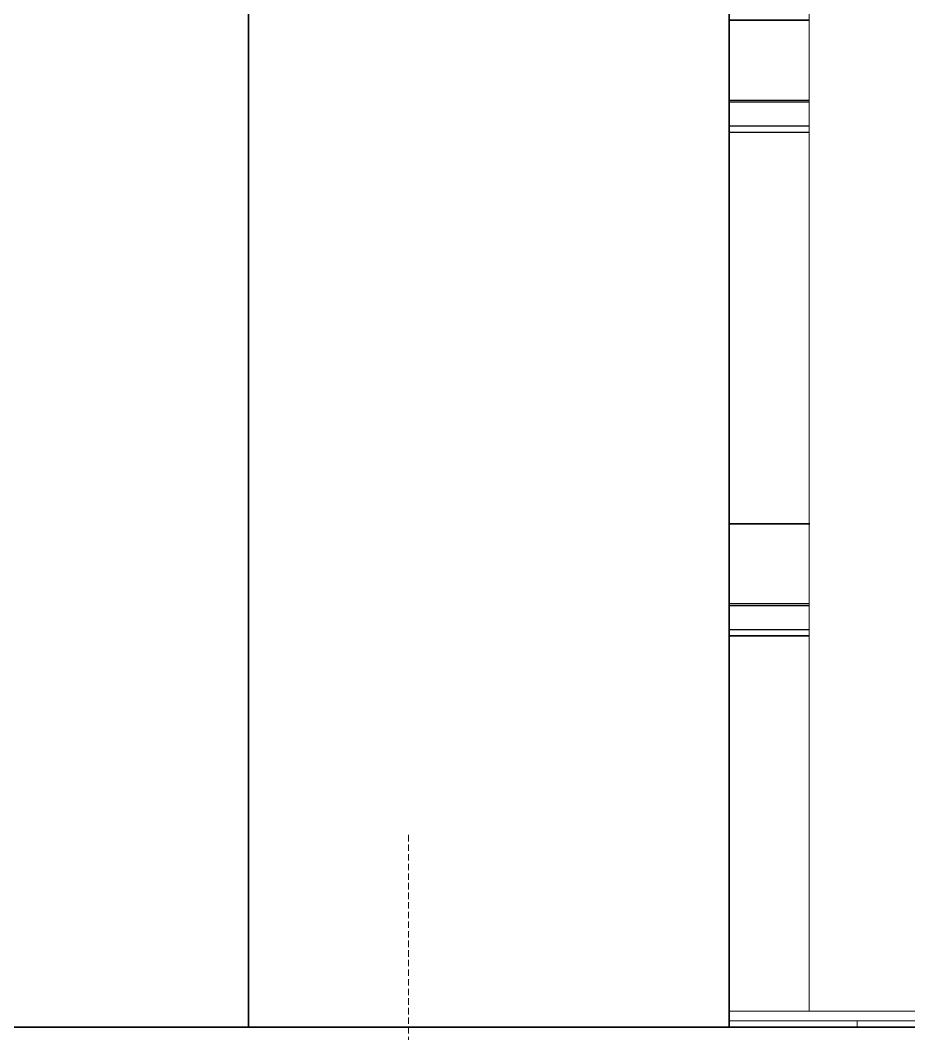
# Model space of a CAD drawing. Header units: millimetres. Extents: x -153298 to 620751, y -313239 to 250031.
# Drawn here: x 11748 to 12025.2, y -309616.8 to -309300.4 of the extents above; entities that cross this region are included whole.
import ezdxf

# ---------------------------------------------------------------- set-up
doc = ezdxf.new("R2010")
doc.units = ezdxf.units.MM
for name, pattern in [('Centre', [31.75, 6.35, -4.7625, 15.875, -4.7625]), ('DPA_Hidden 50', [3, 2, -1]), ('DPA_Hidden 500', [1.4, 0.8, -0.6])]:
    doc.linetypes.add(name, pattern=pattern)
for name, color, linetype, lineweight in [('A-ANNO-SYMB', 7, 'Continuous', 9), ('A-DETL', 7, 'Continuous', 70), ('A-FLOR-E', 7, 'Continuous', 35), ('A-FLOR-FNSH', 7, 'Continuous', 70), ('A-FLOR-HRAL', 7, 'Continuous', 25), ('A-FLOR-LEVL', 7, 'Continuous', 35), ('A-FLOR-PATT', 7, 'Continuous', 70), ('A-GENM', 7, 'Continuous', 9), ('A-GENM-HDLN', 7, 'DPA_Hidden 500', 9), ('I-WALL-E', 7, 'Continuous', 35), ('P-SANR-FIXT', 7, 'Continuous', 35), ('S-STRS-E', 7, 'Continuous', 25), ('WALL-E', 7, 'Continuous', 35)]:
    doc.layers.add(name, color=color, linetype=linetype, lineweight=lineweight)

# ---------------------------------------------------------------- blocks, each defined once
blk = doc.blocks.new('PB-DRAIN-SCUPPER-GENC-300 - 300W X 200D-17300311-2140-01 ENTRANCE 1 ELEVATION 2')
at = {"layer": 'P-SANR-FIXT', "color": 7, "lineweight": 9}
for p, q in [((-15966.56, 101450), (-12801.53, 101450)), ((-12801.53, 101450), (-15966.56, 101450)), ((-15966.56, 101450), (-12801.53, 101450)), ((-15966.56, 101450), (-12801.53, 101450))]:
    blk.add_line(p, q, dxfattribs=at)
blk = doc.blocks.new('DPA_GM-Manhole Cover Type 2 - 900x900-10563838-2140-01 ENTRANCE 1 ELEVATION 2')
at = {"layer": 'A-GENM', "color": 7}
for p, q in [((-12662.02, 101452), (-12702.02, 101452)), ((-12702.02, 101452), (-12662.02, 101452)), ((-12662.02, 101452), (-12702.02, 101452)), ((-12702.02, 101452), (-12662.02, 101452)), ((-11942.02, 101452), (-12662.02, 101452)), ((-12662.02, 101452), (-11942.02, 101452)), ((-12662.02, 101452), (-12662.02, 101450)), ((-12662.02, 101452), (-12662.02, 101450)), ((-11942.02, 101452), (-12662.02, 101452)), ((-12662.02, 101452), (-11942.02, 101452)), ((-12662.02, 101450), (-12662.02, 101452)), ((-12662.02, 101450), (-12662.02, 101452)), ((-11847.02, 101450), (-12757.02, 101450)), ((-11847.02, 101450), (-12757.02, 101450)), ((-12752.02, 101450), (-11852.02, 101450)), ((-11852.02, 101450), (-12752.02, 101450)), ((-12662.02, 101450), (-12747.02, 101450)), ((-12747.02, 101450), (-12662.02, 101450)), ((-11862.02, 101450), (-12742.02, 101450)), ((-12742.02, 101450), (-11862.02, 101450)), ((-12662.02, 101450), (-12742.02, 101450)), ((-12742.02, 101450), (-12662.02, 101450)), ((-11942.02, 101450), (-12662.02, 101450)), ((-12662.02, 101450), (-11942.02, 101450)), ((-11942.02, 101450), (-12662.02, 101450)), ((-12662.02, 101450), (-11942.02, 101450))]:
    blk.add_line(p, q, dxfattribs=at)
at = {"layer": 'A-GENM-HDLN', "color": 7}
for p, q in [((-11702.02, 101450), (-12902.02, 101450)), ((-12852.02, 101450), (-11702.02, 101450)), ((-11847.02, 101450), (-12757.02, 101450)), ((-12757.02, 101450), (-11847.02, 101450))]:
    blk.add_line(p, q, dxfattribs=at)
blk = doc.blocks.new('Railing - RL8A_Baluster Post _Start_-V574-2140-01 ENTRANCE 1 ELEVATION 2')
at = {"layer": 'A-FLOR-HRAL', "color": 7, "lineweight": 9}
blk.add_line((-12677.02, 101850), (-12677.02, 101455), dxfattribs=at)
blk = doc.blocks.new('Railing - Railing-16688081-2140-01 ENTRANCE 1 ELEVATION 2')
at = {"color": 7}
blk.add_blockref('Railing - RL8A_Baluster Post _Start_-V574-2140-01 ENTRANCE 1 ELEVATION 2', (0, 0), dxfattribs=at)
blk = doc.blocks.new('DPA_Drainage Gutter_Landscape_Type A - DPA_Drainage Gutter_Landscape_Type A-17275574-2140-01 ENTRANCE 1 ELEVATION 2')
at = {"layer": 'A-GENM', "color": 7}
for p, q in [((-12702.02, 101455), (-12361.57, 101455)), ((-12361.57, 101455), (-12702.02, 101455)), ((-12702.02, 101455), (-12649.57, 101455)), ((-12649.57, 101455), (-12702.02, 101455)), ((-12702.02, 101455), (-12361.57, 101455)), ((-12361.57, 101455), (-12702.02, 101455)), ((-12702.02, 101455), (-12649.57, 101455)), ((-12649.57, 101455), (-12702.02, 101455)), ((-12702.02, 101455), (-12361.57, 101455)), ((-12361.57, 101455), (-12702.02, 101455)), ((-12702.02, 101455), (-12649.57, 101455)), ((-12649.57, 101455), (-12702.02, 101455)), ((-12702.02, 101455), (-12361.57, 101455)), ((-12361.57, 101455), (-12702.02, 101455)), ((-12702.02, 101455), (-12649.57, 101455)), ((-12649.57, 101455), (-12702.02, 101455)), ((-12702.02, 101455), (-12361.57, 101455)), ((-12361.57, 101455), (-12702.02, 101455)), ((-12702.02, 101455), (-12649.57, 101455)), ((-12649.57, 101455), (-12702.02, 101455)), ((-12702.02, 101455), (-12361.57, 101455)), ((-12361.57, 101455), (-12702.02, 101455)), ((-12702.02, 101455), (-12649.57, 101455)), ((-12649.57, 101455), (-12702.02, 101455)), ((-12702.02, 101455), (-12361.57, 101455)), ((-12361.57, 101455), (-12702.02, 101455)), ((-12702.02, 101455), (-12649.57, 101455)), ((-12649.57, 101455), (-12702.02, 101455)), ((-12702.02, 101455), (-12361.57, 101455)), ((-12361.57, 101455), (-12702.02, 101455)), ((-12702.02, 101455), (-12649.57, 101455)), ((-12649.57, 101455), (-12702.02, 101455)), ((-12702.02, 101455), (-12361.57, 101455)), ((-12361.57, 101455), (-12702.02, 101455)), ((-12702.02, 101455), (-12649.57, 101455)), ((-12649.57, 101455), (-12702.02, 101455)), ((-12702.02, 101455), (-12361.57, 101455)), ((-12361.57, 101455), (-12702.02, 101455)), ((-12702.02, 101455), (-12649.57, 101455)), ((-12649.57, 101455), (-12702.02, 101455)), ((-12702.02, 101455), (-12361.57, 101455)), ((-12361.57, 101455), (-12702.02, 101455)), ((-12702.02, 101455), (-12649.57, 101455)), ((-12649.57, 101455), (-12702.02, 101455)), ((-12702.02, 101455), (-12361.57, 101455)), ((-12361.57, 101455), (-12702.02, 101455)), ((-12702.02, 101455), (-12649.57, 101455)), ((-12649.57, 101455), (-12702.02, 101455)), ((-12702.02, 101455), (-12361.57, 101455)), ((-12361.57, 101455), (-12702.02, 101455)), ((-12702.02, 101455), (-12649.57, 101455)), ((-12649.57, 101455), (-12702.02, 101455))]:
    blk.add_line(p, q, dxfattribs=at)
blk = doc.blocks.new('PB-DRAIN-SCUPPER-GENC-300 - 300W X 200D-17951100-2140-01 ENTRANCE 1 ELEVATION 2')
at = {"layer": 'P-SANR-FIXT', "color": 7, "lineweight": 9}
for p, q in [((-12801.53, 101450), (-12471.53, 101450)), ((-12471.53, 101450), (-12801.53, 101450))]:
    blk.add_line(p, q, dxfattribs=at)

msp = doc.modelspace()

# ---------------------------------------------------------------- hatches: boundary and pattern name
at = {"layer": 'A-FLOR-PATT', "lineweight": 9}
h = msp.add_hatch(dxfattribs=at)
h.set_pattern_fill('FP_14', style=0, pattern_type=2)
h.set_pattern_definition([(50, (12577.36, -411064.7), (728.7365, -63.7558), [76.2, -838.2]), (355, (12577.36, -411064.7), (-140.9716, 764.2276), [60.96, -670.56]), (100.451, (12638.1, -411070), (587.77, 700.4668), [64.76, -712.36]), (46.184, (12577.4, -410861.5), (1084.316, -168.171), [114.3, -1257.3]), (96.636, (12667.7, -410875.5), (949.61, 989.71), [97.14, -1068.54]), (351.184, (12577.4, -410861.5), (949.62, 989.701), [91.44, -1005.84]), (21, (12678.96, -410912.3), (606.458, -409.0606), [76.2, -838.2]), (326, (12678.96, -410912.3), (247.2083, 736.753), [60.96, -670.56]), (71.451, (12729.5, -410946.4), (853.6683, 327.6855), [64.76, -712.36]), (37.5, (12577.36, -411064.7), (12.3547, 338.2201), [33.528, -628.904, 33.528, -647.192, -673.1]), (37.5, (12577.36, -411064.7), (12.3547, 338.2201), [-1343.152, 33.528, -639.572]), (7.5, (12577.36, -411064.7), (267.2789, 400.7221), [33.528, -354.584, 33.528, -613.664, -256.54]), (7.5, (12577.36, -411064.7), (267.2789, 400.7221), [-1035.304, 33.528, -223.012]), (327.5, (12350.8, -411064.7), (542.3633, -22.91534), [33.528, -220.472, 33.528, -758.952, -1051.56]), (327.5, (12350.8, -411064.7), (542.3633, -22.91534), [-1046.48, 33.528, -1018.032]), (317.5, (12249.2, -411064.7), (592.517, 101.707), [33.528, -296.672, 33.528, -492.76, -746.76]), (317.5, (12249.2, -411064.7), (592.517, 101.707), [-856.488, 33.528, -713.232])])
h.paths.add_polyline_path([(10893.4921, -309714.7103), (17145.5672, -309714.7103), (17145.5672, -309614.7103), (4908.6032, -309614.7103), (4908.6032, -309714.7103), (10751.5722, -309714.7103)])

# ---------------------------------------------------------------- linework, layer by layer
at = {"layer": 'A-ANNO-SYMB', "color": 7, "linetype": 'DPA_Hidden 50', "lineweight": 50}
msp.add_arc((11885.9821, -309550.0556), 500, 180, 270, dxfattribs=at)
at = {"layer": 'A-DETL', "color": 7, "linetype": 'DPA_Hidden 50', "lineweight": 9}
msp.add_line((11869.1524, -309554.7103), (11869.1524, -310507.8673), dxfattribs=at)
at = {"layer": 'A-FLOR-E', "color": 7}
for p, q in [((11819.1524, -309614.7103), (15714.1524, -309614.7103)), ((11884.0524, -309614.7103), (11819.1524, -309614.7103))]:
    msp.add_line(p, q, dxfattribs=at)
at = {"layer": 'A-FLOR-FNSH', "color": 7, "lineweight": 25}
msp.add_line((17145.5672, -309614.7103), (4908.6032, -309614.7103), dxfattribs=at)
at = {"layer": 'A-FLOR-LEVL', "color": 7, "linetype": 'Centre'}
msp.add_line((-6493.6229, -309614.7103), (36741.898, -309614.7103), dxfattribs=at)
at = {"layer": 'I-WALL-E', "color": 7}
for p, q in [((11819.1524, -305514.7103), (11819.1524, -309614.7103)), ((11819.1524, -309614.7103), (11819.1524, -308814.7103)), ((10694.1524, -309614.7103), (11819.1524, -309614.7103)), ((11819.1524, -309614.7103), (11769.1524, -309614.7103)), ((11884.0524, -309614.7103), (11869.1524, -309614.7103))]:
    msp.add_line(p, q, dxfattribs=at)
at = {"layer": 'S-STRS-E', "color": 7}
for p, q in [((11994.1524, -309300.4246), (11969.1524, -309300.4246)), ((11969.1524, -309300.4246), (11994.1524, -309300.4246)), ((11969.1524, -309300.4246), (11994.1524, -309300.4246)), ((11969.1524, -309300.4246), (11994.1524, -309300.4246)), ((11969.1524, -309300.4246), (11994.1524, -309300.4246)), ((11969.1524, -309300.4246), (11994.1524, -309300.4246)), ((11969.1524, -309300.4246), (11994.1524, -309300.4246)), ((11969.1524, -309300.4246), (11994.1524, -309300.4246)), ((11994.1524, -309325.4246), (11969.1524, -309325.4246)), ((11969.1524, -309325.9246), (11994.1524, -309325.9246)), ((11969.1524, -309325.9246), (11994.1524, -309325.9246)), ((11969.1524, -309333.4246), (11994.1524, -309333.4246)), ((11994.1524, -309335.4246), (11969.1524, -309335.4246)), ((11994.1524, -309335.4246), (11969.1524, -309335.4246)), ((11969.1524, -309457.5675), (11994.3324, -309457.5675)), ((11969.1524, -309457.5675), (11994.3324, -309457.5675)), ((11969.1524, -309457.5675), (11994.3324, -309457.5675)), ((11969.1524, -309457.5675), (11994.3324, -309457.5675)), ((11969.1524, -309457.5675), (11994.3324, -309457.5675)), ((11969.1524, -309457.5675), (11994.3324, -309457.5675)), ((11994.3324, -309457.5675), (11969.1524, -309457.5675)), ((11969.1524, -309457.5675), (11994.3324, -309457.5675)), ((11994.3058, -309482.5675), (11969.1524, -309482.5675)), ((11969.1524, -309483.0675), (11994.3053, -309483.0675)), ((11969.1524, -309483.0675), (11994.3053, -309483.0675)), ((11969.1524, -309490.5675), (11994.2973, -309490.5675)), ((11994.2952, -309492.5675), (11969.1524, -309492.5675)), ((11969.1524, -309492.5675), (11994.2952, -309492.5675))]:
    msp.add_line(p, q, dxfattribs=at)
at = {"layer": 'WALL-E', "color": 7}
for p, q in [((11819.1524, -307564.7103), (11819.1524, -309614.7103)), ((11819.1524, -309614.7103), (11819.1524, -308514.7103)), ((11819.1524, -308514.7103), (11819.1524, -309614.7103)), ((11819.1524, -309614.7103), (11819.1524, -308514.7103)), ((11819.1524, -308514.7103), (11819.1524, -309614.7103)), ((11819.1524, -309614.7103), (11819.1524, -308514.7103)), ((11819.1524, -309614.7103), (11819.1524, -308614.7103)), ((11819.1524, -309614.7103), (11819.1524, -308814.7103)), ((11819.1524, -308814.7103), (11819.1524, -309614.7103)), ((11819.1524, -309614.7103), (11819.1524, -308814.7103)), ((11819.1524, -309614.7103), (11819.1524, -308814.7103)), ((11819.1524, -308814.7103), (11819.1524, -309314.7103)), ((11819.1524, -309614.7103), (11819.1524, -308814.7103)), ((11819.1524, -308814.7103), (11819.1524, -309614.7103)), ((11969.1524, -309314.7103), (11969.1524, -308814.7103)), ((11969.1524, -308814.7103), (11969.1524, -309614.7103)), ((11819.1524, -309314.7103), (11819.1524, -309614.7103)), ((11969.1524, -309609.7103), (11969.1524, -309314.7103)), ((11819.1524, -309614.7103), (11869.1524, -309614.7103)), ((11969.1524, -309614.7103), (11819.1524, -309614.7103))]:
    msp.add_line(p, q, dxfattribs=at)

# ---------------------------------------------------------------- block references
at = {"layer": 'A-FLOR-HRAL', "color": 7, "lineweight": 9}
msp.add_blockref('Railing - Railing-16688081-2140-01 ENTRANCE 1 ELEVATION 2', (24671.1729, -411064.7103), dxfattribs=at)
at = {"layer": 'A-GENM', "color": 7}
for name in ['DPA_Drainage Gutter_Landscape_Type A - DPA_Drainage Gutter_Landscape_Type A-17275574-2140-01 ENTRANCE 1 ELEVATION 2', 'DPA_GM-Manhole Cover Type 2 - 900x900-10563838-2140-01 ENTRANCE 1 ELEVATION 2']:
    msp.add_blockref(name, (24671.1729, -411064.7103), dxfattribs=at)
at = {"layer": 'P-SANR-FIXT', "color": 7}
for name in ['PB-DRAIN-SCUPPER-GENC-300 - 300W X 200D-17300311-2140-01 ENTRANCE 1 ELEVATION 2', 'PB-DRAIN-SCUPPER-GENC-300 - 300W X 200D-17951100-2140-01 ENTRANCE 1 ELEVATION 2']:
    msp.add_blockref(name, (24671.1729, -411064.7103), dxfattribs=at)

doc.saveas('drawing.dxf')
